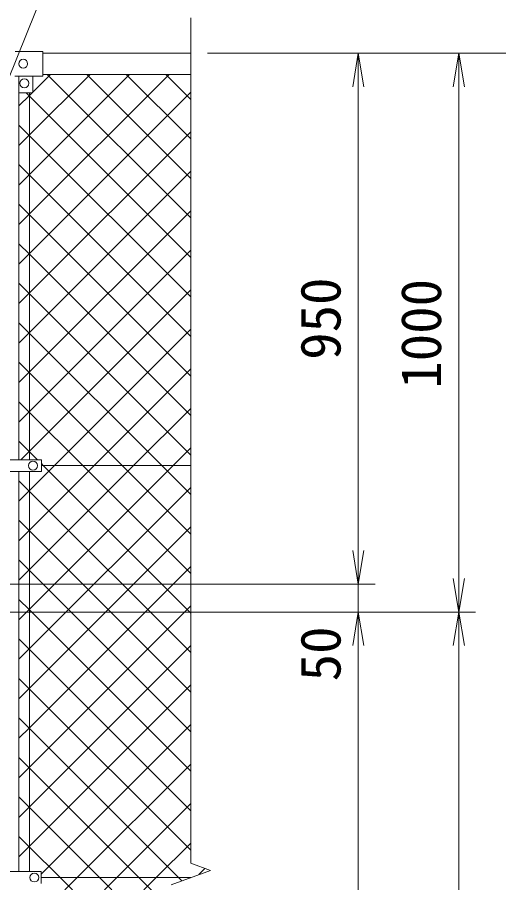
# Model space of a CAD drawing. Units: millimetres, scale not verified. Extents: x -6300 to 6300, y -4455 to 4455.
# Drawn here: x 3129 to 3990, y 929 to 2478 of the extents above; entities that cross this region are included whole.
import ezdxf
from ezdxf.enums import TextEntityAlignment as Align

# ---------------------------------------------------------------- set-up
doc = ezdxf.new("R2010")
doc.units = ezdxf.units.MM
doc.header["$LTSCALE"] = 30
for name, color, linetype, lineweight in [('0-2_D-STR1', 1, 'Continuous', 18), ('0-3_D-STR3', 3, 'Continuous', 13), ('0-7_D-STR-DIM', 7, 'Continuous', 9), ('0-8_0', 7, 'Continuous', 9), ('0-9_D-STR-TXT', 7, 'Continuous', 9), ('0-A_D-STR2', 7, 'Continuous', 9)]:
    doc.layers.add(name, color=color, linetype=linetype, lineweight=lineweight)
doc.styles.add('ＭＳ ゴシック', font='')
doc.styles.get('ＭＳ ゴシック').set_extended_font_data('MS Gothic')

# ---------------------------------------------------------------- blocks, each defined once
blk = doc.blocks.new('_Open')
at = {"layer": '0-8_0'}
blk.add_line((-30, 5), (0, 0), dxfattribs=at)
blk.add_lwpolyline([(-30, -5), (0, 0), (-30, 0)], dxfattribs=at)

msp = doc.modelspace()

# ---------------------------------------------------------------- linework, layer by layer
at = {"layer": '0-2_D-STR1'}
for p, q in [((3174.08, 2413.51), (3439.08, 2413.51)), ((3174.08, 2375.51), (3439.08, 2375.51))]:
    msp.add_line(p, q, dxfattribs=at)
at = {"layer": '0-3_D-STR3'}
for p, q in [((3174.08, 2416.51), (3124.85, 2416.51)), ((3174.08, 2372.51), (3174.08, 2416.51)), ((3174.08, 2372.51), (3123.88, 2372.51)), ((3131.08, 2372.51), (3131.08, 2343.51)), ((3156.08, 2372.51), (3156.08, 2343.51)), ((3131.58, 2342.65), (3131.58, 1685.81)), ((3132.08, 2342.51), (3155.08, 2342.51)), ((3150.58, 2342.51), (3150.58, 1685.81)), ((3006.58, 1685.81), (3171.58, 1685.81)), ((3171.58, 1685.81), (3171.58, 1665.21)), ((3439.08, 1675.51), (3171.58, 1675.51)), ((3006.58, 1665.21), (3171.58, 1665.21)), ((3131.58, 1665.21), (3131.58, 949.01)), ((3150.58, 1665.21), (3150.58, 949.01)), ((3056.28, 949.01), (3171.08, 949.01)), ((3171.08, 949.01), (3171.08, 928.01)), ((3439.08, 938.51), (3171.08, 938.51))]:
    msp.add_line(p, q, dxfattribs=at)
for centre in [(3139.08, 2394.51), (3141.08, 2359.51), (3156.58, 1675.51), (3159.08, 938.51)]:
    msp.add_circle(centre, 8, dxfattribs=at)
for centre, start, end in [((3132.08, 2343.51), 180, 270), ((3155.08, 2343.51), 270, 0)]:
    msp.add_arc(centre, 1, start, end, dxfattribs=at)
at = {"layer": '0-7_D-STR-DIM'}
for p, q in [((3439.08, 964.16), (3439.08, 2476.51)), ((3469.08, 2413.51), (4129.08, 2413.51)), ((3469.08, 2413.51), (4309.08, 2413.51)), ((3469.08, 2413.51), (3949.08, 2413.51)), ((3469.08, 2413.51), (3769.08, 2413.51)), ((3739.08, 2353.51), (3739.08, 1523.51)), ((3919.08, 2353.51), (3919.08, 1473.51)), ((3739.08, 1523.51), (3739.08, 1583.51)), ((3034.08, 1463.51), (3769.08, 1463.51)), ((3034.08, 1463.51), (3769.08, 1463.51)), ((3739.08, 1463.51), (3739.08, 1413.51)), ((2963.68, 1413.51), (3769.08, 1413.51)), ((2963.68, 1413.51), (3949.08, 1413.51)), ((2963.68, 1413.51), (3949.08, 1413.51)), ((2963.68, 1413.51), (3769.08, 1413.51)), ((3739.08, -476.49), (3739.08, 1353.51)), ((3739.08, 1353.51), (3739.08, 1293.51)), ((3919.08, 1353.51), (3919.08, -526.49)), ((3474.31, 951.34), (3439.08, 964.16)), ((3403.84, 925.69), (3474.31, 951.34))]:
    msp.add_line(p, q, dxfattribs=at)
at = {"layer": '0-9_D-STR-TXT'}
msp.add_lwpolyline([(4030.69, 2650.61), (3226.81, 2650.61), (3094.95, 2324.84)], dxfattribs=at)
at = {"layer": '0-A_D-STR2'}
for p, q in [((3150.58, 2267.28), (3258.81, 2375.51)), ((3150.58, 2196.57), (3329.52, 2375.51)), ((3150.58, 2125.86), (3400.23, 2375.51)), ((3156.07, 2343.49), (3188.1, 2375.51)), ((3439.08, 2118.65), (3182.21, 2375.51)), ((3439.08, 2189.36), (3252.92, 2375.51)), ((3439.08, 2260.07), (3323.63, 2375.51)), ((3439.08, 2330.78), (3394.34, 2375.51)), ((3150.58, 2055.15), (3439.08, 2343.65)), ((3150.58, 2265.72), (3131.58, 2284.72)), ((3131.58, 2248.28), (3150.58, 2267.28)), ((3150.58, 1984.44), (3439.08, 2272.94)), ((3439.08, 1977.22), (3150.58, 2265.72)), ((3150.58, 2195.01), (3131.58, 2214.01)), ((3150.58, 1913.72), (3439.08, 2202.22)), ((3131.58, 2177.57), (3150.58, 2196.57)), ((3439.08, 1906.51), (3150.58, 2195.01)), ((3150.58, 2124.3), (3131.58, 2143.3)), ((3131.58, 2106.86), (3150.58, 2125.86)), ((3150.58, 1843.01), (3439.08, 2131.51)), ((3439.08, 1835.8), (3150.58, 2124.3)), ((3150.58, 2053.59), (3131.58, 2072.59)), ((3150.58, 1772.3), (3439.08, 2060.8)), ((3131.58, 2036.15), (3150.58, 2055.15)), ((3439.08, 1765.09), (3150.58, 2053.59)), ((3150.58, 1982.88), (3131.58, 2001.88)), ((3131.58, 1965.44), (3150.58, 1984.44)), ((3439.08, 1694.38), (3150.58, 1982.88)), ((3150.58, 1912.17), (3131.58, 1931.17)), ((3131.58, 1894.72), (3150.58, 1913.72)), ((3387.24, 1675.51), (3150.58, 1912.17)), ((3195.21, 1675.51), (3439.08, 1919.38)), ((3150.58, 1841.46), (3131.58, 1860.46)), ((3131.58, 1824.01), (3150.58, 1843.01)), ((3265.92, 1675.51), (3439.08, 1848.67)), ((3316.53, 1675.51), (3150.58, 1841.46)), ((3150.58, 1770.75), (3131.58, 1789.75)), ((3131.58, 1753.3), (3150.58, 1772.3)), ((3245.81, 1675.51), (3150.58, 1770.75)), ((3336.63, 1675.51), (3439.08, 1777.96)), ((3407.34, 1675.51), (3439.08, 1707.25)), ((3150.58, 1630.88), (3195.21, 1675.51)), ((3150.58, 1560.17), (3265.92, 1675.51)), ((3150.58, 1489.46), (3336.63, 1675.51)), ((3150.58, 1418.75), (3407.34, 1675.51)), ((3439.08, 1482.25), (3245.81, 1675.51)), ((3439.08, 1552.96), (3316.53, 1675.51)), ((3439.08, 1623.67), (3387.24, 1675.51)), ((3150.58, 1629.33), (3131.58, 1648.33)), ((3131.58, 1611.88), (3150.58, 1630.88)), ((3150.58, 1348.04), (3439.08, 1636.54)), ((3439.08, 1340.83), (3150.58, 1629.33)), ((3150.58, 1558.62), (3131.58, 1577.62)), ((3150.58, 1277.33), (3439.08, 1565.83)), ((3131.58, 1541.17), (3150.58, 1560.17)), ((3439.08, 1270.12), (3150.58, 1558.62)), ((3150.58, 1487.91), (3131.58, 1506.91)), ((3131.58, 1470.46), (3150.58, 1489.46)), ((3150.58, 1206.62), (3439.08, 1495.12)), ((3439.08, 1199.41), (3150.58, 1487.91)), ((3150.58, 1417.2), (3131.58, 1436.2)), ((3131.58, 1399.75), (3150.58, 1418.75)), ((3150.58, 1135.91), (3439.08, 1424.41)), ((3439.08, 1128.7), (3150.58, 1417.2)), ((3150.58, 1346.49), (3131.58, 1365.49)), ((3131.58, 1329.04), (3150.58, 1348.04)), ((3150.58, 1065.2), (3439.08, 1353.7)), ((3439.08, 1057.99), (3150.58, 1346.49)), ((3150.58, 1275.78), (3131.58, 1294.78)), ((3131.58, 1258.33), (3150.58, 1277.33)), ((3150.58, 994.49), (3439.08, 1282.99)), ((3439.08, 987.28), (3150.58, 1275.78)), ((3171.08, 944.28), (3439.08, 1212.28)), ((3131.58, 1187.62), (3150.58, 1206.62)), ((3150.58, 1134.35), (3131.58, 1153.35)), ((3131.58, 1116.91), (3150.58, 1135.91)), ((3346.42, 938.51), (3150.58, 1134.35)), ((3236.02, 938.51), (3439.08, 1141.56)), ((3150.58, 1063.64), (3131.58, 1082.64)), ((3306.73, 938.51), (3439.08, 1070.85)), ((3131.58, 1046.2), (3150.58, 1065.2)), ((3275.71, 938.51), (3150.58, 1063.64)), ((3150.58, 992.93), (3131.58, 1011.93)), ((3131.58, 975.49), (3150.58, 994.49)), ((3205, 938.51), (3150.58, 992.93)), ((3377.44, 938.51), (3439.08, 1000.14)), ((3453.35, 943.71), (3464.54, 954.9)), ((3150.58, 853.06), (3236.02, 938.51)), ((3150.58, 782.35), (3306.73, 938.51)), ((3150.58, 711.64), (3377.44, 938.51)), ((3439.08, 704.43), (3205, 938.51)), ((3439.08, 775.14), (3275.71, 938.51)), ((3439.08, 845.85), (3346.42, 938.51))]:
    msp.add_line(p, q, dxfattribs=at)
for points in [[(3131.58, 2318.99), (3150.58, 2337.99), (3155.1, 2342.51)], [(3439.08, 2047.94), (3150.58, 2336.44), (3144.5, 2342.51)], [(3134.79, 1685.81), (3150.58, 1701.59), (3439.08, 1990.09)], [(3164.8, 1685.81), (3150.58, 1700.04), (3131.58, 1719.04)], [(3439.08, 1411.54), (3175.1, 1675.51), (3171.58, 1679.04)], [(3422.99, 932.65), (3417.13, 938.51), (3150.58, 1205.06), (3131.58, 1224.06)]]:
    msp.add_lwpolyline(points, dxfattribs=at)

# ---------------------------------------------------------------- block references
at = {"layer": '0-7_D-STR-DIM', "xscale": 2, "yscale": 2}
for p, rotation in [((3739.08, 2413.51), 90), ((3919.08, 2413.51), 90), ((3739.08, 1463.51), 270), ((3739.08, 1463.51), 270), ((3919.08, 1413.51), 270), ((3739.08, 1413.51), 90), ((3739.08, 1413.51), 90), ((3919.08, 1413.51), 90)]:
    msp.add_blockref('_Open', p, dxfattribs=dict(at, rotation=rotation))

# ---------------------------------------------------------------- texts
at = {"layer": '0-7_D-STR-DIM', "style": 'ＭＳ ゴシック'}
for s, p in [('950', (3728.95, 1864.82)), ('1000', (3908.95, 1813.16)), ('50', (3728.95, 1289.57))]:
    msp.add_text(s, height=72.14, rotation=90, dxfattribs=at).set_placement(p, align=Align.BOTTOM_LEFT)

doc.saveas('drawing.dxf')
